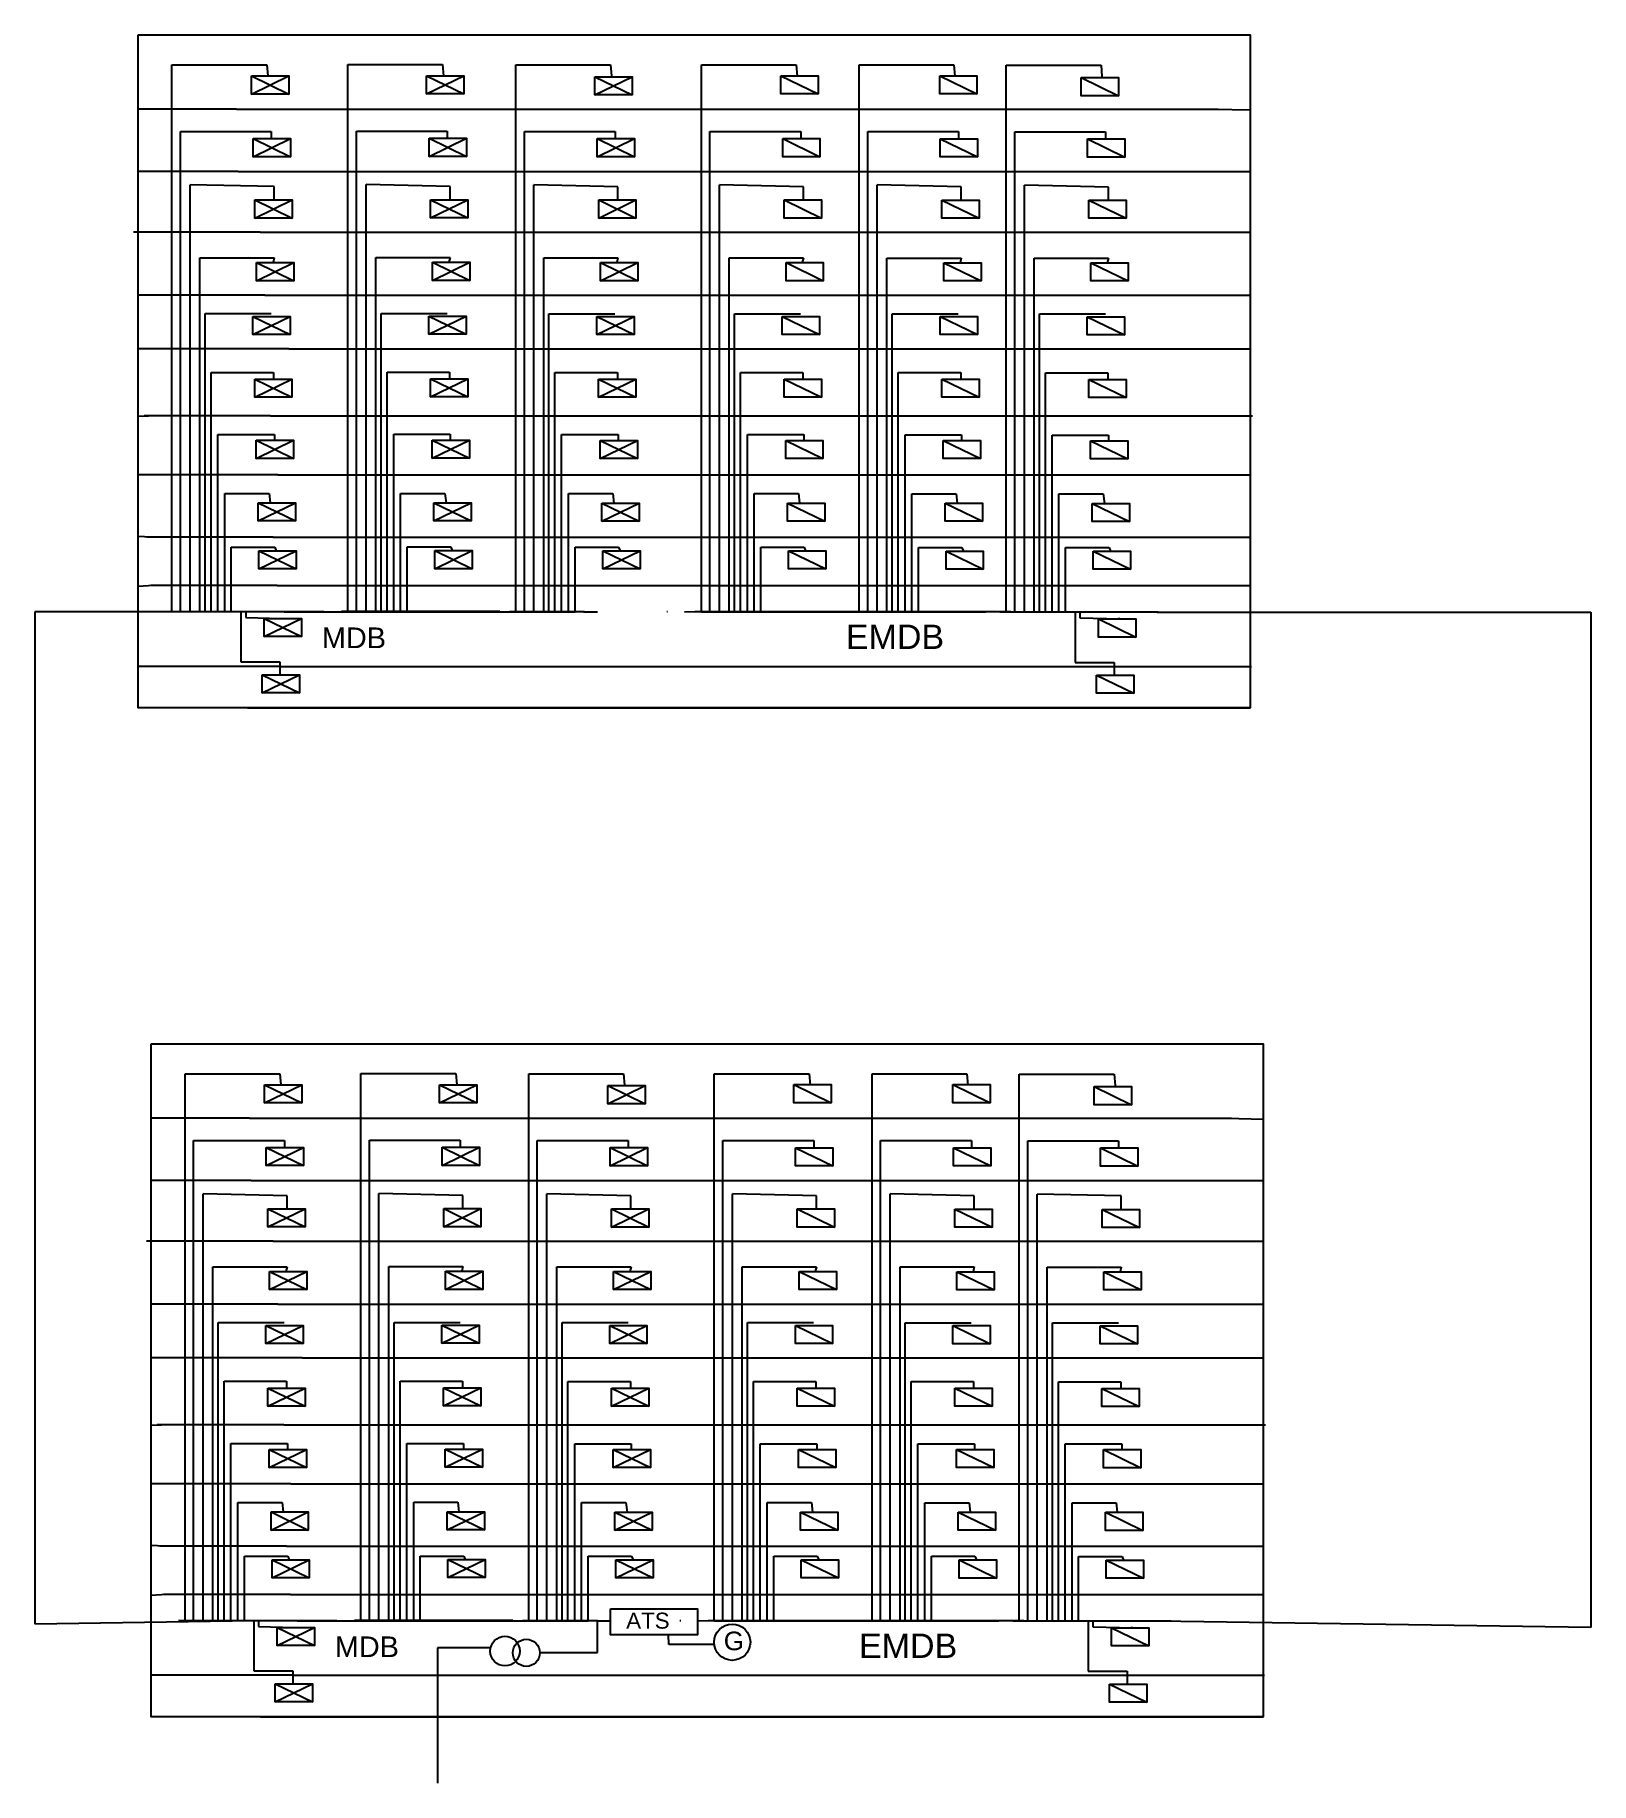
# Model space of a CAD drawing. Header units: millimetres. Extents: x 111 to 11038, y 944 to 13223.
import ezdxf

# ---------------------------------------------------------------- set-up
doc = ezdxf.new("R2010")
doc.units = ezdxf.units.MM
doc.styles.get("Standard").update_dxf_attribs({"font": 'arial.ttf'})

msp = doc.modelspace()

# ---------------------------------------------------------------- linework, layer by layer
for p, q in [((1073, 9172), (1073, 13013)), ((1073, 13013), (1739, 13013)), ((1632, 12808), (1893, 12935)), ((1632, 12935), (1893, 12808)), ((1739, 13013), (1746, 12935)), ((2308, 9173), (2308, 13015)), ((2308, 13015), (2974, 13015)), ((2861, 12809), (3123, 12936)), ((2861, 12936), (3123, 12809)), ((2974, 13015), (2981, 12937)), ((3488, 9171), (3488, 13013)), ((3488, 13013), (4154, 13013)), ((4043, 12803), (4305, 12930)), ((4043, 12930), (4305, 12803)), ((4154, 13013), (4161, 12935)), ((4791, 9171), (4791, 13013)), ((4791, 13013), (5457, 13013)), ((5349, 12937), (5611, 12810)), ((5457, 13013), (5464, 12934)), ((5898, 9170), (5898, 13012)), ((5898, 13012), (6564, 13012)), ((6465, 12937), (6726, 12810)), ((6564, 13012), (6571, 12934)), ((6932, 9169), (6932, 13011)), ((6932, 13011), (7598, 13011)), ((7459, 12923), (7721, 12796)), ((7598, 13011), (7604, 12932)), ((1526, 12702), (836, 12702)), ((1526, 12702), (4384, 12702)), ((4323, 12702), (8421, 12702)), ((8389, 12702), (8644, 12696)), ((1134, 9172), (1134, 12546)), ((1134, 12546), (1771, 12546)), ((1771, 12546), (1771, 12495)), ((2369, 9173), (2369, 12547)), ((2369, 12547), (3006, 12547)), ((3006, 12547), (3006, 12497)), ((3548, 9171), (3548, 12545)), ((3548, 12545), (4186, 12545)), ((4186, 12545), (4186, 12495)), ((4851, 9171), (4851, 12545)), ((4851, 12545), (5489, 12545)), ((5489, 12545), (5489, 12495)), ((5959, 9170), (5959, 12544)), ((5959, 12544), (6596, 12544)), ((6596, 12544), (6596, 12494)), ((6992, 9169), (6992, 12543)), ((6992, 12543), (7629, 12543)), ((7629, 12543), (7629, 12493)), ((1644, 12368), (1906, 12495)), ((1644, 12495), (1906, 12368)), ((2879, 12370), (3141, 12497)), ((2879, 12497), (3141, 12370)), ((4059, 12368), (4321, 12495)), ((4059, 12495), (4321, 12368)), ((5362, 12495), (5624, 12368)), ((6469, 12494), (6731, 12367)), ((7503, 12493), (7764, 12365)), ((1539, 12263), (836, 12263)), ((1201, 9172), (1201, 12171)), ((1791, 12158), (1201, 12171)), ((1539, 12263), (4397, 12263)), ((1791, 12064), (1791, 12158)), ((2436, 9173), (2436, 12172)), ((3026, 12159), (2436, 12172)), ((3026, 12066), (3026, 12159)), ((3615, 9171), (3615, 12170)), ((4205, 12157), (3615, 12170)), ((4205, 12064), (4205, 12157)), ((4391, 12263), (8522, 12263)), ((4918, 9171), (4918, 12170)), ((5508, 12157), (4918, 12170)), ((5508, 12064), (5508, 12157)), ((6026, 9170), (6026, 12170)), ((6616, 12156), (6026, 12170)), ((6616, 12063), (6616, 12156)), ((7059, 9169), (7059, 12168)), ((7649, 12155), (7059, 12168)), ((8522, 12263), (8644, 12263)), ((1655, 11937), (1917, 12064)), ((1655, 12064), (1917, 11937)), ((2890, 11939), (3152, 12066)), ((2890, 12066), (3152, 11939)), ((4070, 11937), (4331, 12064)), ((4070, 12064), (4331, 11937)), ((5373, 12064), (5634, 11937)), ((6480, 12063), (6742, 11936)), ((7513, 12062), (7775, 11935)), ((7649, 12062), (7649, 12155)), ((1692, 11838), (803, 11838)), ((1692, 11838), (4549, 11838)), ((4489, 11838), (8587, 11838)), ((8248, 11838), (8644, 11838)), ((1269, 9172), (1269, 11658)), ((1269, 11658), (1791, 11658)), ((1668, 11497), (1930, 11625)), ((1668, 11625), (1930, 11497)), ((1791, 11658), (1783, 11625)), ((2504, 9173), (2504, 11659)), ((2504, 11659), (3026, 11659)), ((2903, 11499), (3165, 11626)), ((2903, 11626), (3165, 11499)), ((3026, 11659), (3018, 11626)), ((3684, 9171), (3684, 11657)), ((3684, 11657), (4205, 11657)), ((4082, 11497), (4344, 11624)), ((4082, 11624), (4344, 11497)), ((4205, 11657), (4197, 11624)), ((4987, 9171), (4987, 11657)), ((4987, 11657), (5508, 11657)), ((5386, 11624), (5647, 11497)), ((5508, 11657), (5500, 11624)), ((6094, 9170), (6094, 11656)), ((6094, 11656), (6616, 11656)), ((6493, 11623), (6755, 11496)), ((6616, 11656), (6608, 11623)), ((7127, 9169), (7127, 11655)), ((7127, 11655), (7649, 11655)), ((7526, 11622), (7788, 11495)), ((7649, 11655), (7641, 11622)), ((1726, 11396), (838, 11396)), ((1726, 11396), (4584, 11396)), ((4523, 11396), (8622, 11396)), ((8295, 11396), (8644, 11396)), ((1307, 9172), (1307, 11266)), ((1307, 11266), (1770, 11266)), ((1642, 11119), (1904, 11246)), ((1642, 11246), (1904, 11119)), ((1770, 11266), (1770, 11266)), ((2542, 9173), (2542, 11267)), ((2542, 11267), (3005, 11267)), ((2877, 11121), (3139, 11248)), ((2877, 11248), (3139, 11121)), ((3005, 11267), (3005, 11267)), ((3721, 9171), (3721, 11265)), ((3721, 11265), (4184, 11265)), ((4056, 11119), (4318, 11246)), ((4056, 11246), (4318, 11119)), ((4184, 11265), (4184, 11265)), ((5024, 9171), (5024, 11265)), ((5024, 11265), (5488, 11265)), ((5359, 11246), (5621, 11118)), ((5488, 11265), (5488, 11265)), ((6132, 9170), (6132, 11264)), ((6132, 11264), (6595, 11264)), ((6467, 11245), (6729, 11118)), ((6595, 11264), (6595, 11264)), ((7165, 9169), (7165, 11263)), ((7165, 11263), (7628, 11263)), ((7500, 11243), (7762, 11116)), ((7628, 11263), (7628, 11263)), ((1007, 11018), (836, 11018)), ((1895, 11018), (1007, 11018)), ((1895, 11018), (4753, 11018)), ((4692, 11018), (8644, 11018)), ((1349, 9172), (1349, 10853)), ((1349, 10853), (1787, 10853)), ((1655, 10679), (1916, 10806)), ((1655, 10806), (1916, 10679)), ((1787, 10853), (1787, 10806)), ((2584, 9173), (2584, 10854)), ((2584, 10854), (3022, 10854)), ((2890, 10681), (3152, 10808)), ((2890, 10808), (3152, 10681)), ((3022, 10854), (3022, 10808)), ((3763, 9171), (3763, 10852)), ((3763, 10852), (4201, 10852)), ((4069, 10679), (4331, 10806)), ((4069, 10806), (4331, 10679)), ((4201, 10852), (4201, 10806)), ((5066, 9171), (5066, 10852)), ((5066, 10852), (5504, 10852)), ((5372, 10806), (5634, 10679)), ((5504, 10852), (5504, 10806)), ((6174, 9170), (6174, 10852)), ((6174, 10852), (6612, 10852)), ((6612, 10852), (6612, 10805)), ((7207, 9169), (7207, 10850)), ((7207, 10850), (7645, 10850)), ((7645, 10850), (7645, 10804)), ((6480, 10805), (6741, 10678)), ((7513, 10804), (7775, 10677)), ((984, 10548), (836, 10544)), ((1766, 10548), (878, 10548)), ((1766, 10548), (4624, 10548)), ((4563, 10548), (8662, 10548)), ((1396, 9172), (1396, 10416)), ((1396, 10416), (1793, 10416)), ((1665, 10248), (1927, 10376)), ((1665, 10376), (1927, 10248)), ((1793, 10416), (1793, 10376)), ((2631, 9173), (2631, 10418)), ((2631, 10418), (3028, 10418)), ((2901, 10250), (3162, 10377)), ((2901, 10377), (3162, 10250)), ((3028, 10418), (3028, 10377)), ((3810, 9171), (3810, 10416)), ((3810, 10416), (4207, 10416)), ((4080, 10248), (4342, 10375)), ((4080, 10375), (4342, 10248)), ((4207, 10416), (4207, 10375)), ((5114, 9171), (5114, 10416)), ((5114, 10416), (5511, 10416)), ((5383, 10375), (5645, 10248)), ((5511, 10416), (5511, 10375)), ((6221, 9170), (6221, 10415)), ((6221, 10415), (6618, 10415)), ((6490, 10374), (6752, 10247)), ((6618, 10415), (6618, 10374)), ((7254, 9169), (7254, 10413)), ((7254, 10413), (7651, 10413)), ((7524, 10373), (7785, 10246)), ((7651, 10413), (7651, 10373)), ((994, 10134), (836, 10134)), ((1816, 10134), (928, 10134)), ((1816, 10134), (4674, 10134)), ((4613, 10134), (8644, 10134)), ((1444, 9172), (1444, 10002)), ((1444, 10002), (1755, 10002)), ((1755, 10002), (1763, 9936)), ((2679, 9173), (2679, 10003)), ((2679, 10003), (2990, 10003)), ((2990, 10003), (2998, 9937)), ((3858, 9171), (3858, 10001)), ((3858, 10001), (4170, 10001)), ((4170, 10001), (4177, 9935)), ((5162, 9171), (5162, 10001)), ((5162, 10001), (5473, 10001)), ((5473, 10001), (5480, 9935)), ((6269, 9170), (6269, 10000)), ((6269, 10000), (6580, 10000)), ((6580, 10000), (6588, 9935)), ((7302, 9169), (7302, 9999)), ((7302, 9999), (7613, 9999)), ((7613, 9999), (7621, 9933)), ((1678, 9809), (1940, 9936)), ((1678, 9936), (1940, 9809)), ((2913, 9810), (3175, 9937)), ((2913, 9937), (3175, 9810)), ((4093, 9808), (4354, 9935)), ((4093, 9935), (4354, 9808)), ((5396, 9935), (5658, 9808)), ((6503, 9935), (6765, 9807)), ((7536, 9933), (7798, 9806)), ((925, 9696), (836, 9700)), ((1785, 9696), (897, 9696)), ((1490, 9172), (1490, 9625)), ((1490, 9625), (1796, 9625)), ((1684, 9473), (1946, 9600)), ((1684, 9600), (1946, 9473)), ((1785, 9696), (4643, 9696)), ((1796, 9625), (1806, 9600)), ((2726, 9173), (2726, 9627)), ((2726, 9627), (3031, 9627)), ((2920, 9474), (3181, 9601)), ((2920, 9601), (3181, 9474)), ((3031, 9627), (3041, 9601)), ((3905, 9171), (3905, 9625)), ((3905, 9625), (4210, 9625)), ((4099, 9472), (4361, 9599)), ((4099, 9599), (4361, 9472)), ((4210, 9625), (4220, 9599)), ((4582, 9696), (8644, 9696)), ((5208, 9171), (5208, 9625)), ((5208, 9625), (5513, 9625)), ((5402, 9599), (5664, 9472)), ((5513, 9625), (5523, 9599)), ((6315, 9170), (6315, 9624)), ((6315, 9624), (6621, 9624)), ((6509, 9598), (6771, 9471)), ((6621, 9624), (6631, 9598)), ((7349, 9169), (7349, 9622)), ((7349, 9622), (7654, 9622)), ((7543, 9597), (7804, 9470)), ((7654, 9622), (7664, 9597)), ((944, 9356), (836, 9348)), ((1813, 9356), (925, 9356)), ((1813, 9356), (4671, 9356)), ((4610, 9356), (8644, 9356)), ((1232, 9172), (111, 9172)), ((111, 9172), (111, 2063)), ((1169, 9172), (1029, 9172)), ((2140, 9172), (1134, 9172)), ((1558, 9172), (1558, 8819)), ((1591, 9172), (1591, 9131)), ((1591, 9131), (1843, 9124)), ((1722, 8997), (1984, 9124)), ((1722, 9124), (1984, 8997)), ((1843, 9124), (1843, 9124)), ((1861, 9172), (3905, 9172)), ((2404, 9173), (2264, 9173)), ((3375, 9173), (2369, 9173)), ((3583, 9171), (3443, 9171)), ((3970, 9171), (3548, 9171)), ((3964, 9171), (4062, 9171)), ((4554, 9171), (4548, 9171)), ((4765, 9171), (4673, 9169)), ((4886, 9171), (4746, 9171)), ((4791, 9172), (5391, 9172)), ((5857, 9171), (4851, 9171)), ((4858, 9172), (6788, 9172)), ((5994, 9170), (5854, 9170)), ((6965, 9170), (5959, 9170)), ((7027, 9169), (6887, 9169)), ((7998, 9169), (6992, 9169)), ((7416, 9169), (7416, 8816)), ((7449, 9169), (7449, 9128)), ((7449, 9128), (7730, 9121)), ((7580, 9121), (7842, 8994)), ((7730, 9121), (7717, 9122)), ((7991, 9169), (11038, 9169)), ((11038, 9169), (11038, 2036)), ((958, 8788), (836, 8788)), ((1831, 8788), (943, 8788)), ((1558, 8819), (1832, 8819)), ((1708, 8602), (1970, 8729)), ((1708, 8729), (1970, 8602)), ((1831, 8788), (4689, 8788)), ((1832, 8819), (1832, 8729)), ((4628, 8788), (8655, 8788)), ((7416, 8816), (7690, 8816)), ((7566, 8726), (7828, 8599)), ((7690, 8816), (7690, 8726)), ((1858, 8497), (970, 8497)), ((1603, 8497), (4460, 8497)), ((1858, 8497), (4716, 8497)), ((4655, 8497), (8644, 8497)), ((1165, 2084), (1165, 5926)), ((1165, 5926), (1831, 5926)), ((1831, 5926), (1838, 5848)), ((2400, 2086), (2400, 5928)), ((2400, 5928), (3066, 5928)), ((3066, 5928), (3073, 5849)), ((3579, 2084), (3579, 5926)), ((3579, 5926), (4245, 5926)), ((4245, 5926), (4252, 5847)), ((4882, 2084), (4882, 5926)), ((4882, 5926), (5548, 5926)), ((5548, 5926), (5555, 5847)), ((5990, 2083), (5990, 5925)), ((5990, 5925), (6656, 5925)), ((6656, 5925), (6663, 5846)), ((7023, 2082), (7023, 5923)), ((7023, 5923), (7689, 5923)), ((7689, 5923), (7696, 5845)), ((1723, 5721), (1985, 5848)), ((1723, 5848), (1985, 5721)), ((2953, 5722), (3214, 5849)), ((2953, 5849), (3214, 5722)), ((4134, 5716), (4396, 5843)), ((4134, 5843), (4396, 5716)), ((5441, 5850), (5702, 5723)), ((6556, 5850), (6818, 5723)), ((7550, 5836), (7812, 5709)), ((1617, 5615), (927, 5615)), ((1617, 5615), (4475, 5615)), ((4414, 5615), (8513, 5615)), ((8480, 5615), (8735, 5608)), ((1225, 2084), (1225, 5458)), ((1225, 5458), (1863, 5458)), ((1736, 5281), (1997, 5408)), ((1736, 5408), (1997, 5281)), ((1863, 5458), (1863, 5408)), ((2460, 2086), (2460, 5460)), ((2460, 5460), (3098, 5460)), ((2971, 5282), (3233, 5410)), ((2971, 5410), (3233, 5282)), ((3098, 5460), (3098, 5410)), ((3639, 2084), (3639, 5458)), ((3639, 5458), (4277, 5458)), ((4150, 5280), (4412, 5408)), ((4150, 5408), (4412, 5280)), ((4277, 5458), (4277, 5408)), ((4942, 2084), (4942, 5458)), ((4942, 5458), (5580, 5458)), ((5453, 5407), (5715, 5280)), ((5580, 5458), (5580, 5407)), ((6050, 2083), (6050, 5457)), ((6050, 5457), (6688, 5457)), ((6561, 5407), (6823, 5280)), ((6688, 5457), (6688, 5407)), ((7083, 2082), (7083, 5456)), ((7083, 5456), (7721, 5456)), ((7594, 5405), (7856, 5278)), ((7721, 5456), (7721, 5405)), ((1630, 5176), (927, 5176)), ((1630, 5176), (4488, 5176)), ((4482, 5176), (8613, 5176)), ((8613, 5176), (8735, 5176)), ((1292, 2084), (1292, 5084)), ((1882, 5070), (1292, 5084)), ((1882, 4977), (1882, 5070)), ((2527, 2086), (2527, 5085)), ((3117, 5072), (2527, 5085)), ((3117, 4979), (3117, 5072)), ((3707, 2084), (3707, 5083)), ((4296, 5070), (3707, 5083)), ((4296, 4977), (4296, 5070)), ((5010, 2084), (5010, 5083)), ((5599, 5070), (5010, 5083)), ((5599, 4977), (5599, 5070)), ((6117, 2083), (6117, 5082)), ((6707, 5069), (6117, 5082)), ((6707, 4976), (6707, 5069)), ((7150, 2082), (7150, 5081)), ((7740, 5068), (7150, 5081)), ((7740, 4974), (7740, 5068)), ((1747, 4850), (2008, 4977)), ((1747, 4977), (2008, 4850)), ((2982, 4852), (3243, 4979)), ((2982, 4979), (3243, 4852)), ((4161, 4849), (4423, 4977)), ((4161, 4977), (4423, 4849)), ((5464, 4977), (5726, 4849)), ((6572, 4976), (6833, 4849)), ((7605, 4974), (7867, 4847)), ((1783, 4751), (895, 4751)), ((1783, 4751), (4641, 4751)), ((4580, 4751), (8678, 4751)), ((8339, 4751), (8735, 4751)), ((1361, 2084), (1361, 4570)), ((1361, 4570), (1882, 4570)), ((1882, 4570), (1874, 4537)), ((2596, 2086), (2596, 4572)), ((2596, 4572), (3117, 4572)), ((3117, 4572), (3109, 4539)), ((3775, 2084), (3775, 4570)), ((3775, 4570), (4297, 4570)), ((4297, 4570), (4288, 4537)), ((5078, 2084), (5078, 4570)), ((5078, 4570), (5600, 4570)), ((5600, 4570), (5591, 4537)), ((6186, 2083), (6186, 4569)), ((6186, 4569), (6707, 4569)), ((6707, 4569), (6699, 4536)), ((7219, 2082), (7219, 4568)), ((7219, 4568), (7740, 4568)), ((7740, 4568), (7732, 4535)), ((1759, 4410), (2021, 4537)), ((1759, 4537), (2021, 4410)), ((2994, 4412), (3256, 4539)), ((2994, 4539), (3256, 4412)), ((4174, 4410), (4436, 4537)), ((4174, 4537), (4436, 4410)), ((5477, 4537), (5739, 4410)), ((6584, 4536), (6846, 4409)), ((7618, 4535), (7879, 4408)), ((1818, 4309), (929, 4309)), ((1818, 4309), (4675, 4309)), ((4615, 4309), (8713, 4309)), ((8386, 4309), (8735, 4309)), ((1398, 2084), (1398, 4179)), ((1398, 4179), (1861, 4179)), ((1861, 4179), (1861, 4179)), ((2633, 2086), (2633, 4180)), ((2633, 4180), (3097, 4180)), ((3097, 4180), (3097, 4180)), ((3813, 2084), (3813, 4178)), ((3813, 4178), (4276, 4178)), ((4276, 4178), (4276, 4178)), ((5116, 2084), (5116, 4178)), ((5116, 4178), (5579, 4178)), ((5579, 4178), (5579, 4178)), ((6223, 2083), (6223, 4177)), ((6223, 4177), (6686, 4177)), ((6686, 4177), (6686, 4177)), ((7256, 2082), (7256, 4176)), ((7256, 4176), (7720, 4176)), ((7720, 4176), (7720, 4176)), ((1733, 4032), (1995, 4159)), ((1733, 4159), (1995, 4032)), ((2968, 4033), (3230, 4160)), ((2968, 4160), (3230, 4033)), ((4148, 4031), (4409, 4158)), ((4148, 4158), (4409, 4031)), ((5451, 4158), (5713, 4031)), ((6558, 4158), (6820, 4030)), ((7591, 4156), (7853, 4029)), ((1098, 3931), (927, 3931)), ((1987, 3931), (1098, 3931)), ((1987, 3931), (4844, 3931)), ((4784, 3931), (8735, 3931)), ((1440, 2084), (1440, 3766)), ((1440, 3766), (1878, 3766)), ((1746, 3592), (2008, 3719)), ((1746, 3719), (2008, 3592)), ((1878, 3766), (1878, 3719)), ((2675, 2086), (2675, 3767)), ((2675, 3767), (3113, 3767)), ((2981, 3594), (3243, 3721)), ((2981, 3721), (3243, 3594)), ((3113, 3767), (3113, 3721)), ((3854, 2084), (3854, 3765)), ((3854, 3765), (4293, 3765)), ((4160, 3592), (4422, 3719)), ((4160, 3719), (4422, 3592)), ((4293, 3765), (4293, 3719)), ((5157, 2084), (5157, 3765)), ((5157, 3765), (5596, 3765)), ((5464, 3719), (5725, 3592)), ((5596, 3765), (5596, 3719)), ((6265, 2083), (6265, 3764)), ((6265, 3764), (6703, 3764)), ((6571, 3718), (6833, 3591)), ((6703, 3764), (6703, 3718)), ((7298, 2082), (7298, 3763)), ((7298, 3763), (7736, 3763)), ((7604, 3716), (7866, 3589)), ((7736, 3763), (7736, 3716)), ((1075, 3460), (927, 3456)), ((1858, 3460), (969, 3460)), ((1858, 3460), (4715, 3460)), ((4655, 3460), (8753, 3460)), ((1487, 2084), (1487, 3329)), ((1487, 3329), (1884, 3329)), ((1884, 3329), (1884, 3288)), ((2722, 2086), (2722, 3330)), ((2722, 3330), (3120, 3330)), ((3120, 3330), (3120, 3290)), ((3902, 2084), (3902, 3328)), ((3902, 3328), (4299, 3328)), ((4299, 3328), (4299, 3288)), ((5205, 2084), (5205, 3328)), ((5205, 3328), (5602, 3328)), ((5602, 3328), (5602, 3288)), ((6312, 2083), (6312, 3328)), ((6312, 3328), (6709, 3328)), ((6709, 3328), (6709, 3287)), ((7346, 2082), (7346, 3326)), ((7346, 3326), (7743, 3326)), ((7743, 3326), (7743, 3286)), ((1757, 3161), (2019, 3288)), ((1757, 3288), (2019, 3161)), ((2992, 3163), (3254, 3290)), ((2992, 3290), (3254, 3163)), ((4171, 3161), (4433, 3288)), ((4171, 3288), (4433, 3161)), ((5474, 3288), (5736, 3161)), ((6582, 3287), (6844, 3160)), ((7615, 3286), (7877, 3158)), ((1086, 3047), (927, 3046)), ((1908, 3047), (1019, 3047)), ((1908, 3047), (4765, 3047)), ((4705, 3047), (8735, 3047)), ((1535, 2084), (1535, 2914)), ((1535, 2914), (1847, 2914)), ((1770, 2721), (2031, 2849)), ((1770, 2849), (2031, 2721)), ((1847, 2914), (1854, 2849)), ((2771, 2086), (2771, 2916)), ((2771, 2916), (3082, 2916)), ((3005, 2723), (3267, 2850)), ((3005, 2850), (3267, 2723)), ((3082, 2916), (3089, 2850)), ((3950, 2084), (3950, 2914)), ((3950, 2914), (4261, 2914)), ((4184, 2721), (4446, 2848)), ((4184, 2848), (4446, 2721)), ((4261, 2914), (4269, 2848)), ((5253, 2084), (5253, 2914)), ((5253, 2914), (5564, 2914)), ((5487, 2848), (5749, 2721)), ((5564, 2914), (5572, 2848)), ((6360, 2083), (6360, 2913)), ((6360, 2913), (6672, 2913)), ((6595, 2847), (6856, 2720)), ((6672, 2913), (6679, 2847)), ((7394, 2082), (7394, 2912)), ((7394, 2912), (7705, 2912)), ((7628, 2846), (7890, 2719)), ((7705, 2912), (7712, 2846)), ((1017, 2609), (927, 2613)), ((1877, 2609), (988, 2609)), ((1877, 2609), (4734, 2609)), ((4674, 2609), (8735, 2609)), ((1582, 2084), (1582, 2538)), ((1582, 2538), (1887, 2538)), ((1776, 2385), (2038, 2513)), ((1776, 2513), (2038, 2385)), ((1887, 2538), (1897, 2513)), ((2817, 2086), (2817, 2539)), ((2817, 2539), (3122, 2539)), ((3011, 2387), (3273, 2514)), ((3011, 2514), (3273, 2387)), ((3122, 2539), (3132, 2514)), ((3996, 2084), (3996, 2537)), ((3996, 2537), (4301, 2537)), ((4190, 2385), (4452, 2512)), ((4190, 2512), (4452, 2385)), ((4301, 2537), (4312, 2512)), ((5299, 2084), (5299, 2537)), ((5299, 2537), (5605, 2537)), ((5493, 2512), (5755, 2385)), ((5605, 2537), (5615, 2512)), ((6407, 2083), (6407, 2537)), ((6407, 2537), (6712, 2537)), ((6601, 2511), (6863, 2384)), ((6712, 2537), (6722, 2511)), ((7440, 2082), (7440, 2535)), ((7440, 2535), (7745, 2535)), ((7634, 2510), (7896, 2383)), ((7745, 2535), (7755, 2510)), ((1036, 2269), (927, 2261)), ((1905, 2269), (1016, 2269)), ((1905, 2269), (4762, 2269)), ((4702, 2269), (8735, 2269)), ((111, 2063), (1496, 2084)), ((1260, 2084), (1120, 2084)), ((2231, 2084), (1225, 2084)), ((1649, 2084), (1649, 1732)), ((1682, 2084), (1682, 2044)), ((1682, 2044), (1934, 2037)), ((1813, 1910), (2075, 2037)), ((1813, 2037), (2075, 1910)), ((1934, 2037), (1934, 2037)), ((1952, 2084), (3996, 2084)), ((2495, 2086), (2355, 2086)), ((3466, 2086), (2460, 2086)), ((3674, 2084), (3535, 2084)), ((4061, 2084), (3639, 2084)), ((4056, 2084), (4153, 2084)), ((4061, 1862), (4061, 2084)), ((4542, 2084), (4542, 2084)), ((4562, 1917), (4560, 1986)), ((4646, 2084), (4639, 2084)), ((4639, 2084), (4639, 2084)), ((4856, 2084), (4765, 2082)), ((4978, 2084), (4838, 2084)), ((4882, 2084), (5483, 2084)), ((5949, 2084), (4942, 2084)), ((4949, 2084), (6880, 2084)), ((6085, 2083), (5945, 2083)), ((7056, 2083), (6050, 2083)), ((7118, 2082), (6978, 2082)), ((8089, 2082), (7083, 2082)), ((7507, 2082), (7507, 1729)), ((7540, 2082), (7540, 2041)), ((7540, 2041), (7822, 2034)), ((7672, 2034), (7933, 1907)), ((7822, 2034), (7808, 2034)), ((11038, 2036), (7999, 2082)), ((3310, 1894), (2939, 1894)), ((2939, 1894), (2939, 944)), ((3657, 1862), (3844, 1862)), ((3844, 1862), (4061, 1862)), ((4881, 1917), (4562, 1917)), ((1649, 1732), (1923, 1732)), ((1923, 1732), (1923, 1642)), ((7507, 1729), (7781, 1729)), ((7781, 1729), (7781, 1639)), ((1050, 1701), (927, 1701)), ((1922, 1701), (1034, 1701)), ((1799, 1515), (2061, 1642)), ((1799, 1642), (2061, 1515)), ((1922, 1701), (4780, 1701)), ((4719, 1701), (8746, 1701)), ((7658, 1639), (7919, 1512)), ((1950, 1409), (1061, 1409)), ((1694, 1409), (4552, 1409)), ((1950, 1409), (4807, 1409)), ((4746, 1409), (8735, 1409))]:
    msp.add_line(p, q)
for points in [[(836, 13223), (8644, 13223), (8644, 8497), (836, 8497)], [(1632, 12935), (1893, 12935), (1893, 12808), (1632, 12808)], [(2861, 12936), (3123, 12936), (3123, 12809), (2861, 12809)], [(4043, 12930), (4305, 12930), (4305, 12803), (4043, 12803)], [(5349, 12937), (5611, 12937), (5611, 12810), (5349, 12810)], [(6465, 12937), (6726, 12937), (6726, 12810), (6465, 12810)], [(7459, 12923), (7721, 12923), (7721, 12796), (7459, 12796)], [(1644, 12495), (1906, 12495), (1906, 12368), (1644, 12368)], [(2879, 12497), (3141, 12497), (3141, 12370), (2879, 12370)], [(4059, 12495), (4321, 12495), (4321, 12368), (4059, 12368)], [(5362, 12495), (5624, 12495), (5624, 12368), (5362, 12368)], [(6469, 12494), (6731, 12494), (6731, 12367), (6469, 12367)], [(7503, 12493), (7764, 12493), (7764, 12365), (7503, 12365)], [(1655, 12064), (1917, 12064), (1917, 11937), (1655, 11937)], [(2890, 12066), (3152, 12066), (3152, 11939), (2890, 11939)], [(4070, 12064), (4331, 12064), (4331, 11937), (4070, 11937)], [(5373, 12064), (5634, 12064), (5634, 11937), (5373, 11937)], [(6480, 12063), (6742, 12063), (6742, 11936), (6480, 11936)], [(7513, 12062), (7775, 12062), (7775, 11935), (7513, 11935)], [(1668, 11625), (1930, 11625), (1930, 11497), (1668, 11497)], [(2903, 11626), (3165, 11626), (3165, 11499), (2903, 11499)], [(4082, 11624), (4344, 11624), (4344, 11497), (4082, 11497)], [(5386, 11624), (5647, 11624), (5647, 11497), (5386, 11497)], [(6493, 11623), (6755, 11623), (6755, 11496), (6493, 11496)], [(7526, 11622), (7788, 11622), (7788, 11495), (7526, 11495)], [(1642, 11246), (1904, 11246), (1904, 11119), (1642, 11119)], [(2877, 11248), (3139, 11248), (3139, 11121), (2877, 11121)], [(4056, 11246), (4318, 11246), (4318, 11119), (4056, 11119)], [(5359, 11246), (5621, 11246), (5621, 11118), (5359, 11118)], [(6467, 11245), (6729, 11245), (6729, 11118), (6467, 11118)], [(7500, 11243), (7762, 11243), (7762, 11116), (7500, 11116)], [(1655, 10806), (1916, 10806), (1916, 10679), (1655, 10679)], [(2890, 10808), (3152, 10808), (3152, 10681), (2890, 10681)], [(4069, 10806), (4331, 10806), (4331, 10679), (4069, 10679)], [(5372, 10806), (5634, 10806), (5634, 10679), (5372, 10679)], [(6480, 10805), (6741, 10805), (6741, 10678), (6480, 10678)], [(7513, 10804), (7775, 10804), (7775, 10677), (7513, 10677)], [(1665, 10376), (1927, 10376), (1927, 10248), (1665, 10248)], [(2901, 10377), (3162, 10377), (3162, 10250), (2901, 10250)], [(4080, 10375), (4342, 10375), (4342, 10248), (4080, 10248)], [(5383, 10375), (5645, 10375), (5645, 10248), (5383, 10248)], [(6490, 10374), (6752, 10374), (6752, 10247), (6490, 10247)], [(7524, 10373), (7785, 10373), (7785, 10246), (7524, 10246)], [(1678, 9936), (1940, 9936), (1940, 9809), (1678, 9809)], [(2913, 9937), (3175, 9937), (3175, 9810), (2913, 9810)], [(4093, 9935), (4354, 9935), (4354, 9808), (4093, 9808)], [(5396, 9935), (5658, 9935), (5658, 9808), (5396, 9808)], [(6503, 9935), (6765, 9935), (6765, 9807), (6503, 9807)], [(7536, 9933), (7798, 9933), (7798, 9806), (7536, 9806)], [(1684, 9600), (1946, 9600), (1946, 9473), (1684, 9473)], [(2920, 9601), (3181, 9601), (3181, 9474), (2920, 9474)], [(4099, 9599), (4361, 9599), (4361, 9472), (4099, 9472)], [(5402, 9599), (5664, 9599), (5664, 9472), (5402, 9472)], [(6509, 9598), (6771, 9598), (6771, 9471), (6509, 9471)], [(7543, 9597), (7804, 9597), (7804, 9470), (7543, 9470)], [(1722, 9124), (1984, 9124), (1984, 8997), (1722, 8997)], [(7580, 9121), (7842, 9121), (7842, 8994), (7580, 8994)], [(1708, 8729), (1970, 8729), (1970, 8602), (1708, 8602)], [(7566, 8726), (7828, 8726), (7828, 8599), (7566, 8599)], [(927, 6136), (8735, 6136), (8735, 1409), (927, 1409)], [(1723, 5848), (1985, 5848), (1985, 5721), (1723, 5721)], [(2953, 5849), (3214, 5849), (3214, 5722), (2953, 5722)], [(4134, 5843), (4396, 5843), (4396, 5716), (4134, 5716)], [(5441, 5850), (5702, 5850), (5702, 5723), (5441, 5723)], [(6556, 5850), (6818, 5850), (6818, 5723), (6556, 5723)], [(7550, 5836), (7812, 5836), (7812, 5709), (7550, 5709)], [(1736, 5408), (1997, 5408), (1997, 5281), (1736, 5281)], [(2971, 5410), (3233, 5410), (3233, 5282), (2971, 5282)], [(4150, 5408), (4412, 5408), (4412, 5280), (4150, 5280)], [(5453, 5407), (5715, 5407), (5715, 5280), (5453, 5280)], [(6561, 5407), (6823, 5407), (6823, 5280), (6561, 5280)], [(7594, 5405), (7856, 5405), (7856, 5278), (7594, 5278)], [(1747, 4977), (2008, 4977), (2008, 4850), (1747, 4850)], [(2982, 4979), (3243, 4979), (3243, 4852), (2982, 4852)], [(4161, 4977), (4423, 4977), (4423, 4849), (4161, 4849)], [(5464, 4977), (5726, 4977), (5726, 4849), (5464, 4849)], [(6572, 4976), (6833, 4976), (6833, 4849), (6572, 4849)], [(7605, 4974), (7867, 4974), (7867, 4847), (7605, 4847)], [(1759, 4537), (2021, 4537), (2021, 4410), (1759, 4410)], [(2994, 4539), (3256, 4539), (3256, 4412), (2994, 4412)], [(4174, 4537), (4436, 4537), (4436, 4410), (4174, 4410)], [(5477, 4537), (5739, 4537), (5739, 4410), (5477, 4410)], [(6584, 4536), (6846, 4536), (6846, 4409), (6584, 4409)], [(7618, 4535), (7879, 4535), (7879, 4408), (7618, 4408)], [(1733, 4159), (1995, 4159), (1995, 4032), (1733, 4032)], [(2968, 4160), (3230, 4160), (3230, 4033), (2968, 4033)], [(4148, 4158), (4409, 4158), (4409, 4031), (4148, 4031)], [(5451, 4158), (5713, 4158), (5713, 4031), (5451, 4031)], [(6558, 4158), (6820, 4158), (6820, 4030), (6558, 4030)], [(7591, 4156), (7853, 4156), (7853, 4029), (7591, 4029)], [(1746, 3719), (2008, 3719), (2008, 3592), (1746, 3592)], [(2981, 3721), (3243, 3721), (3243, 3594), (2981, 3594)], [(4160, 3719), (4422, 3719), (4422, 3592), (4160, 3592)], [(5464, 3719), (5725, 3719), (5725, 3592), (5464, 3592)], [(6571, 3718), (6833, 3718), (6833, 3591), (6571, 3591)], [(7604, 3716), (7866, 3716), (7866, 3589), (7604, 3589)], [(1757, 3288), (2019, 3288), (2019, 3161), (1757, 3161)], [(2992, 3290), (3254, 3290), (3254, 3163), (2992, 3163)], [(4171, 3288), (4433, 3288), (4433, 3161), (4171, 3161)], [(5474, 3288), (5736, 3288), (5736, 3161), (5474, 3161)], [(6582, 3287), (6844, 3287), (6844, 3160), (6582, 3160)], [(7615, 3286), (7877, 3286), (7877, 3158), (7615, 3158)], [(1770, 2849), (2031, 2849), (2031, 2721), (1770, 2721)], [(3005, 2850), (3267, 2850), (3267, 2723), (3005, 2723)], [(4184, 2848), (4446, 2848), (4446, 2721), (4184, 2721)], [(5487, 2848), (5749, 2848), (5749, 2721), (5487, 2721)], [(6595, 2847), (6856, 2847), (6856, 2720), (6595, 2720)], [(7628, 2846), (7890, 2846), (7890, 2719), (7628, 2719)], [(1776, 2513), (2038, 2513), (2038, 2385), (1776, 2385)], [(3011, 2514), (3273, 2514), (3273, 2387), (3011, 2387)], [(4190, 2512), (4452, 2512), (4452, 2385), (4190, 2385)], [(5493, 2512), (5755, 2512), (5755, 2385), (5493, 2385)], [(6601, 2511), (6863, 2511), (6863, 2384), (6601, 2384)], [(7634, 2510), (7896, 2510), (7896, 2383), (7634, 2383)], [(4153, 2169), (4765, 2169), (4765, 1986), (4153, 1986)], [(1813, 2037), (2075, 2037), (2075, 1910), (1813, 1910)], [(7672, 2034), (7933, 2034), (7933, 1907), (7672, 1907)], [(1799, 1642), (2061, 1642), (2061, 1515), (1799, 1515)], [(7658, 1639), (7919, 1639), (7919, 1512), (7658, 1512)]]:
    msp.add_lwpolyline(points, close=True)
for centre, radius in [((3412, 1871), 104), ((5008, 1933), 127), ((3562, 1859), 95)]:
    msp.add_circle(centre, radius)

# ---------------------------------------------------------------- texts
at = {"attachment_point": 1}
for s, width, gutter_width, heights, insert, char_height in [('MDB', 972.43, 36.3, [0], (2126, 9061), 145.1), ('EMDB', 1247.17, 42.7, [0], (5806, 9081), 170.9), ('ATS', 347.67, 561, [0], (4263, 2141), 112.3), ('MDB', 972.43, 36.3, [0], (2217, 1974), 145.1), ('G', 127.8, 32.8, [62.7], (4948, 2008), 131), ('EMDB', 1247.17, 42.7, [0], (5898, 1994), 170.9)]:
    msp.add_mtext_dynamic_manual_height_columns(s, width=width, gutter_width=gutter_width, heights=heights, dxfattribs=dict(at, insert=insert, char_height=char_height))

doc.saveas('drawing.dxf')
